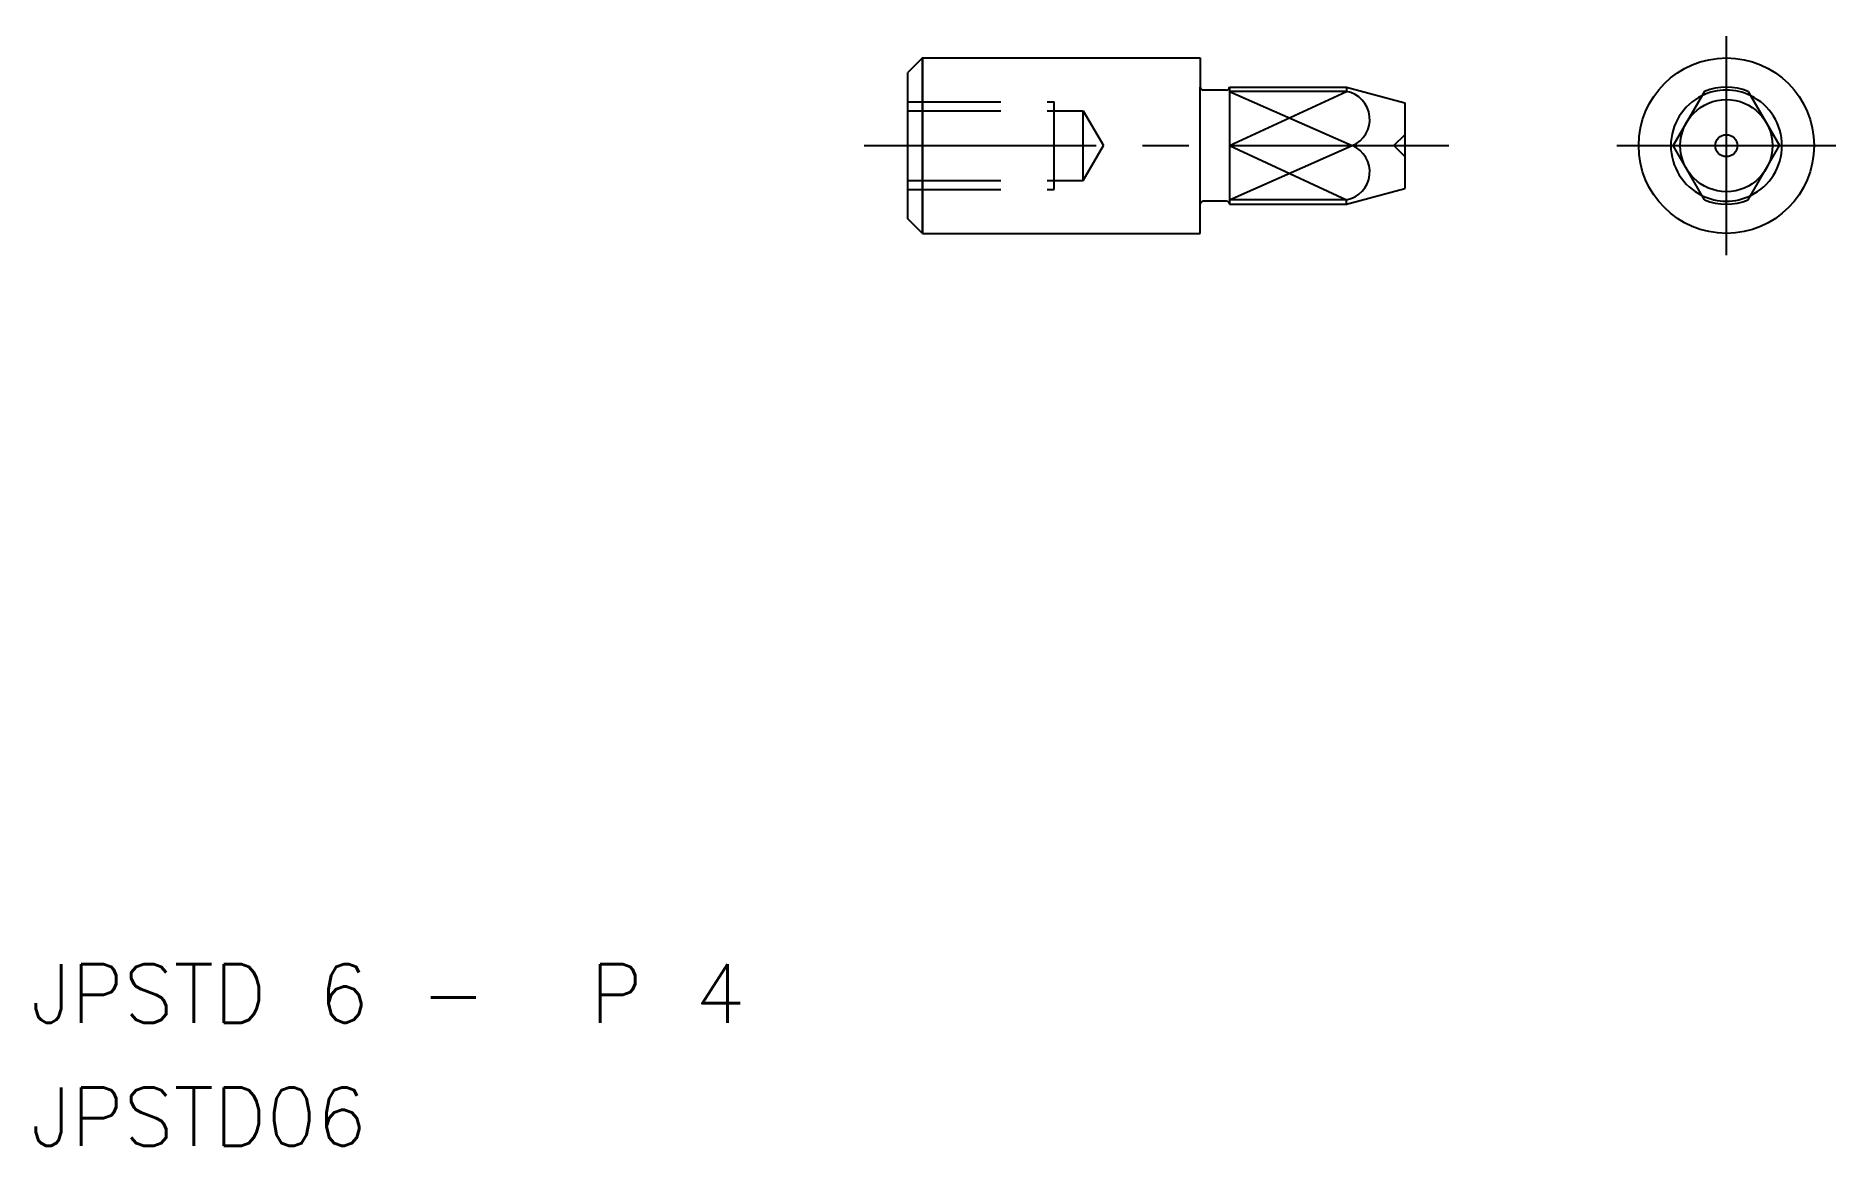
# Model space of a CAD drawing. Extents: x 10.2 to 71.8, y 15.8 to 53.8.
import ezdxf

# ---------------------------------------------------------------- set-up
doc = ezdxf.new("R2010")
doc.units = 0
doc.header["$LTSCALE"] = 0.25
doc.linetypes.add('CENTER', pattern=[50.8, 31.75, -6.35, 6.35, -6.35])
doc.linetypes.add('DASHED', pattern=[19.05, 12.7, -6.35])
doc.layers.get('0').update_dxf_attribs({"linetype": 'CONTINUOUS'})
doc.layers.add('CENTER', color=1, linetype='CENTER')
doc.styles.get("Standard").update_dxf_attribs({"font": 'txt.shx', "bigfont": 'extfont.shx'})

msp = doc.modelspace()

# ---------------------------------------------------------------- linework, layer by layer
for p, q in [((40.5, 53), (40, 52.5)), ((40.5, 53), (50, 53)), ((40.5, 53), (40.5, 47)), ((40.5, 47), (40.5, 53)), ((50, 53), (50, 52)), ((40, 47.5), (40, 52.5)), ((50, 48), (50, 52)), ((50.9, 51.9), (50.1, 51.9)), ((51, 52), (55, 52)), ((51, 52), (51, 48)), ((55, 51.85405), (51, 51.85405)), ((55, 52), (55, 51.85405)), ((55, 52), (57, 51.464102)), ((67.25, 51.85405), (66.179564, 50)), ((68.75, 51.85405), (69.820436, 50)), ((57, 51.464102), (57, 48.535898)), ((51, 50), (55.2, 50)), ((67.25, 48.14595), (66.179564, 50)), ((68.75, 48.14595), (69.820436, 50)), ((50.9, 48.1), (50.1, 48.1)), ((55, 48.14595), (51, 48.14595)), ((55, 48), (57, 48.535898)), ((55, 48), (55, 48.14595)), ((40.5, 47), (40, 47.5)), ((50, 47), (50, 48)), ((51, 48), (55, 48)), ((40.5, 47), (50, 47))]:
    msp.add_line(p, q)
at = {"color": 3}
for p, q in [((51, 50), (55, 51.85405)), ((51, 51.85405), (55.2, 50)), ((51, 48.14595), (55.2, 50)), ((51, 50), (55, 48.14595))]:
    msp.add_line(p, q, dxfattribs=at)
at = {"color": 3, "linetype": 'DASHED'}
for p, q in [((40, 51.5), (45, 51.5)), ((40, 51.1935), (46, 51.1935)), ((45, 48.5), (45, 51.5)), ((46, 48.8065), (46, 51.1935)), ((46, 51.1935), (46.689068, 50)), ((46, 48.8065), (46.689068, 50)), ((56.625, 50), (57, 50.375)), ((56.625, 50), (57, 49.625)), ((40, 48.8065), (46, 48.8065)), ((40, 48.5), (45, 48.5))]:
    msp.add_line(p, q, dxfattribs=at)
for radius in [3, 1.576544, 0.375]:
    msp.add_circle((68, 50), radius)
for centre, radius, start, end in [((50.1, 52), 0.1, 180, 270), ((50.9, 52), 0.1, 270, 0), ((54.830323, 50.897934), 0.971055, 292.376847, 79.936757), ((68, 50), 2, 67.975687, 112.024313), ((68, 50), 1.9, 116.074085, 243.925915), ((68, 50), 1.9, 296.074085, 63.925915), ((54.830323, 49.102066), 0.971055, 280.063243, 67.623153), ((50.1, 48), 0.1, 90, 180), ((50.9, 48), 0.1, 0, 90), ((68, 50), 2, 247.975687, 292.024313)]:
    msp.add_arc(centre, radius, start, end)
for start, end in [(63.925915, 116.074085), (243.925915, 296.074085)]:
    msp.add_arc((68, 50), 1.9, start, end, dxfattribs=at)
at = {"layer": 'CENTER', "color": 1, "linetype": 'CENTER'}
for p, q in [((68, 46.25), (68, 53.75)), ((38.5, 50), (58.5, 50)), ((64.25, 50), (71.75, 50))]:
    msp.add_line(p, q, dxfattribs=at)

# ---------------------------------------------------------------- texts
for s, p in [('JPSTD 6 -  P 4', (10, 20)), ('JPSTD06', (10, 15.78141))]:
    msp.add_text(s, height=2).set_placement(p)

doc.saveas('drawing.dxf')
